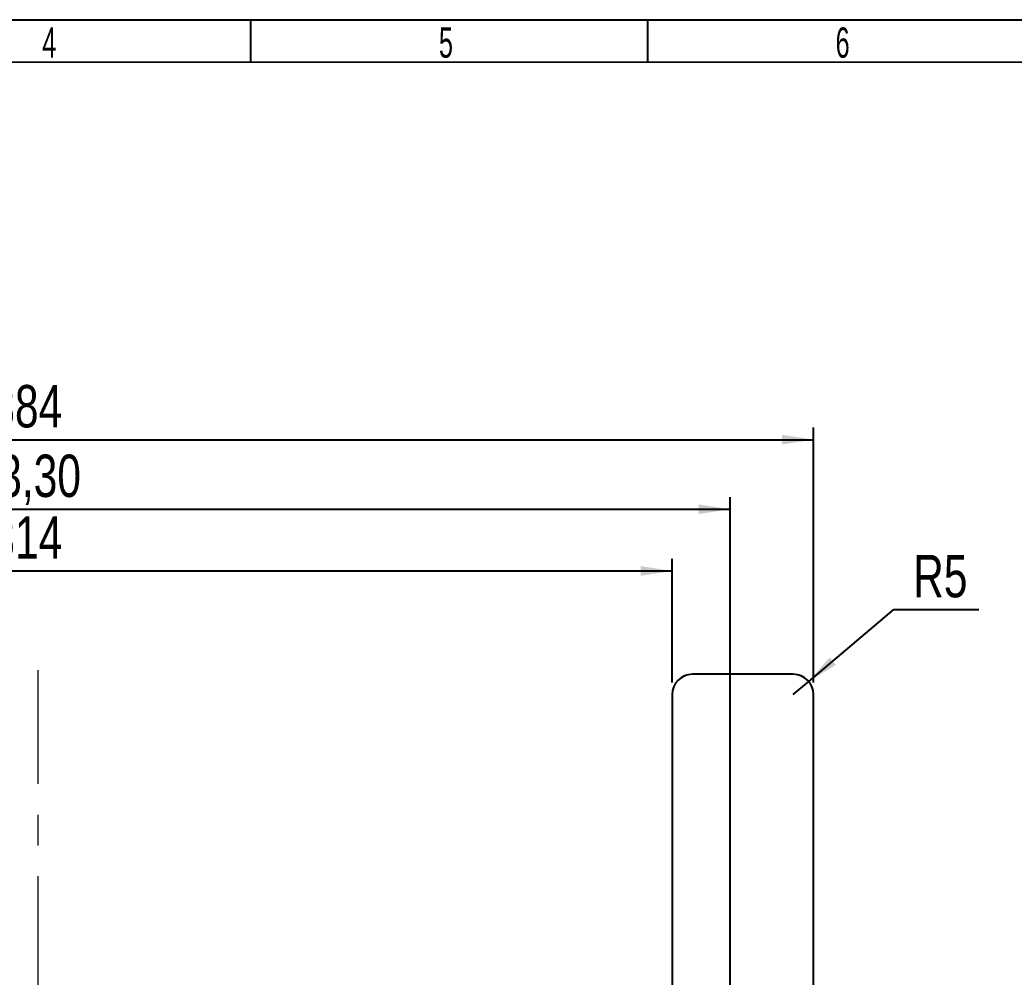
# Model space of a CAD drawing. Header units: millimetres. Extents: x 10 to 411, y 8 to 288.
# Drawn here: x 125.4 to 207.5, y 209.5 to 288.5 of the extents above; entities that cross this region are included whole.
import ezdxf

# ---------------------------------------------------------------- set-up
doc = ezdxf.new("R2010")
doc.units = ezdxf.units.MM
doc.linetypes.add('CENTERX2', pattern=[20.32, 12.7, -2.54, 2.54, -2.54])
doc.layers.add('DIMENSIONS', color=124, linetype='Continuous')
doc.layers.add('SLD-0', color=179, linetype='Continuous')
doc.styles.add('SLDTEXTSTYLE1', font='TXT', dxfattribs={"width": 0.75})
doc.styles.add('SLDTEXTSTYLE2', font='TXT', dxfattribs={"width": 0.623711})
doc.dimstyles.new('SLDDIMSTYLE0', dxfattribs={"dimtxt": 3.5, "dimasz": 2.6, "dimexe": 0, "dimexo": 0.0625, "dimgap": 0.875, "dimtad": 1, "dimlfac": 3, "dimrnd": 1e-09, "dimzin": 12, "dimdsep": 46, "dimtxsty": 'SLDTEXTSTYLE1', "dimsah": 1, "dimcen": 0.09, "dimadec": 0, "dimazin": 3, "dimtfac": 1, "dimtofl": 0, "dimtmove": 0, "dimatfit": 3, "dimfxl": 1, "dimfrac": 2, "dimtolj": 1, "dimtzin": 12, "dimarcsym": 0})
doc.dimstyles.new('SLDDIMSTYLE5', dxfattribs={"dimtxt": 3.5, "dimasz": 2.6, "dimexe": 0, "dimexo": 0.0625, "dimgap": 0.875, "dimtad": 0, "dimtih": 1, "dimtoh": 1, "dimlfac": 3, "dimrnd": 1e-09, "dimzin": 12, "dimdsep": 46, "dimtxsty": 'SLDTEXTSTYLE1', "dimsah": 1, "dimcen": 0, "dimadec": 0, "dimazin": 3, "dimtfac": 1, "dimtofl": 0, "dimtmove": 0, "dimatfit": 3, "dimfxl": 1, "dimfrac": 2, "dimtolj": 1, "dimtzin": 12, "dimarcsym": 0})

# ---------------------------------------------------------------- blocks, each defined once
blk = doc.blocks.new('_D')
at = {"layer": 'DIMENSIONS'}
for p, q in [((62.9, 233.793), (62.9, 254.834)), ((190.9, 233.793), (190.9, 254.834)), ((62.9, 253.834), (190.9, 253.834))]:
    blk.add_line(p, q, dxfattribs=at)
for points in [[(62.9, 253.834), (65.5, 253.434), (65.5, 254.234)], [(190.9, 253.834), (188.3, 254.234), (188.3, 253.434)]]:
    blk.add_solid(points, dxfattribs=at)
at = {"layer": 'DIMENSIONS', "insert": (123.021, 258.346), "char_height": 3.5, "attachment_point": 1, "style": 'SLDTEXTSTYLE1'}
blk.add_mtext('384', dxfattribs=at)
blk = doc.blocks.new('_D_16')
at = {"layer": 'DIMENSIONS'}
for p, q in [((74.567, 233.793), (74.567, 243.993)), ((179.233, 233.793), (179.233, 243.993)), ((74.567, 242.993), (179.233, 242.993))]:
    blk.add_line(p, q, dxfattribs=at)
for points in [[(74.567, 242.993), (77.167, 242.593), (77.167, 243.393)], [(179.233, 242.993), (176.633, 243.393), (176.633, 242.593)]]:
    blk.add_solid(points, dxfattribs=at)
at = {"layer": 'DIMENSIONS', "insert": (123.021, 247.505), "char_height": 3.5, "attachment_point": 1, "style": 'SLDTEXTSTYLE1'}
blk.add_mtext('314', dxfattribs=at)
blk = doc.blocks.new('_D_17')
at = {"layer": 'DIMENSIONS'}
for p, q in [((69.583, 197.81), (69.583, 249.089)), ((184.017, 197.81), (184.017, 249.089)), ((69.583, 248.089), (184.017, 248.089))]:
    blk.add_line(p, q, dxfattribs=at)
for points in [[(69.583, 248.089), (72.183, 247.689), (72.183, 248.489)], [(184.017, 248.089), (181.417, 248.489), (181.417, 247.689)]]:
    blk.add_solid(points, dxfattribs=at)
at = {"layer": 'DIMENSIONS', "insert": (119.688, 252.601), "char_height": 3.5, "attachment_point": 1, "style": 'SLDTEXTSTYLE1'}
blk.add_mtext('343,30', dxfattribs=at)
blk = doc.blocks.new('_D_19')
at = {"layer": 'DIMENSIONS'}
for p, q in [((190.507, 233.868), (197.54, 239.807)), ((197.54, 239.807), (204.548, 239.807)), ((189.233, 232.793), (190.507, 233.868))]:
    blk.add_line(p, q, dxfattribs=at)
blk.add_solid([(190.507, 233.868), (192.751, 235.24), (192.235, 235.851)], dxfattribs=at)
at = {"layer": 'DIMENSIONS', "insert": (199.127, 244.318), "char_height": 3.5, "attachment_point": 1, "style": 'SLDTEXTSTYLE1'}
blk.add_mtext('R5', dxfattribs=at)

msp = doc.modelspace()

# ---------------------------------------------------------------- linework, layer by layer
at = {"color": 7, "linetype": 'Continuous', "lineweight": 25}
for p, q in [((189.23319, 234.459719), (180.899857, 234.459719)), ((179.23319, 232.793053), (179.23319, 170.659719)), ((190.899857, 146.126386), (190.899857, 232.793053))]:
    msp.add_line(p, q, dxfattribs=at)
for centre, start, end in [((180.899857, 232.793053), 90, 180), ((189.23319, 232.793053), 0, 90)]:
    msp.add_arc(centre, 1.666667, start, end, dxfattribs=at)
at = {"layer": 'DIMENSIONS', "linetype": 'CENTERX2', "lineweight": 18}
msp.add_line((126.899857, 144.126386), (126.899857, 234.793053), dxfattribs=at)
at = {"layer": 'SLD-0'}
for p, q in [((9.735919, 288.498273), (410.569613, 288.498273)), ((144.435919, 284.998273), (144.435919, 288.498273)), ((177.235919, 284.998273), (177.235919, 288.498273)), ((13.210838, 285.005713), (406.735919, 285.047018))]:
    msp.add_line(p, q, dxfattribs=at)

# ---------------------------------------------------------------- texts
at = {"layer": 'SLD-0', "char_height": 2.5, "attachment_point": 1, "style": 'SLDTEXTSTYLE2'}
for s, insert in [('4', (127.22641, 287.877068)), ('5', (159.97641, 287.877068)), ('6', (192.72641, 287.877068))]:
    msp.add_mtext(s, dxfattribs=dict(at, insert=insert))

# ---------------------------------------------------------------- dimensions: what is measured, and where the dimension line sits
at = {"layer": 'DIMENSIONS'}
for base, p1, p2, picture, middle in [((190.899857, 253.834184), (62.899857, 232.793053), (190.899857, 232.793053), '_D', (126.899857, 253.834184)), ((184.016524, 248.089044), (69.58319, 196.809719), (184.016524, 196.809719), '_D_17', (126.799857, 248.089044)), ((179.23319, 242.993417), (74.566524, 232.793053), (179.23319, 232.793053), '_D_16', (126.899857, 242.993417))]:
    dim = msp.add_linear_dim(base=base, p1=p1, p2=p2, dimstyle='SLDDIMSTYLE0', dxfattribs=at)
    dim.commit()
    dim.dimension.update_dxf_attribs({"geometry": picture, "text_midpoint": middle, "dimtype": 160})
dim = msp.add_radius_dim(center=(189.23319, 232.793053), mpoint=(190.506641, 233.868274), dimstyle='SLDDIMSTYLE5', dxfattribs=at)
dim.commit()
dim.dimension.update_dxf_attribs({"geometry": '_D_19', "text_midpoint": (201.837508, 242.58487), "dimtype": 164})

doc.saveas('drawing.dxf')
